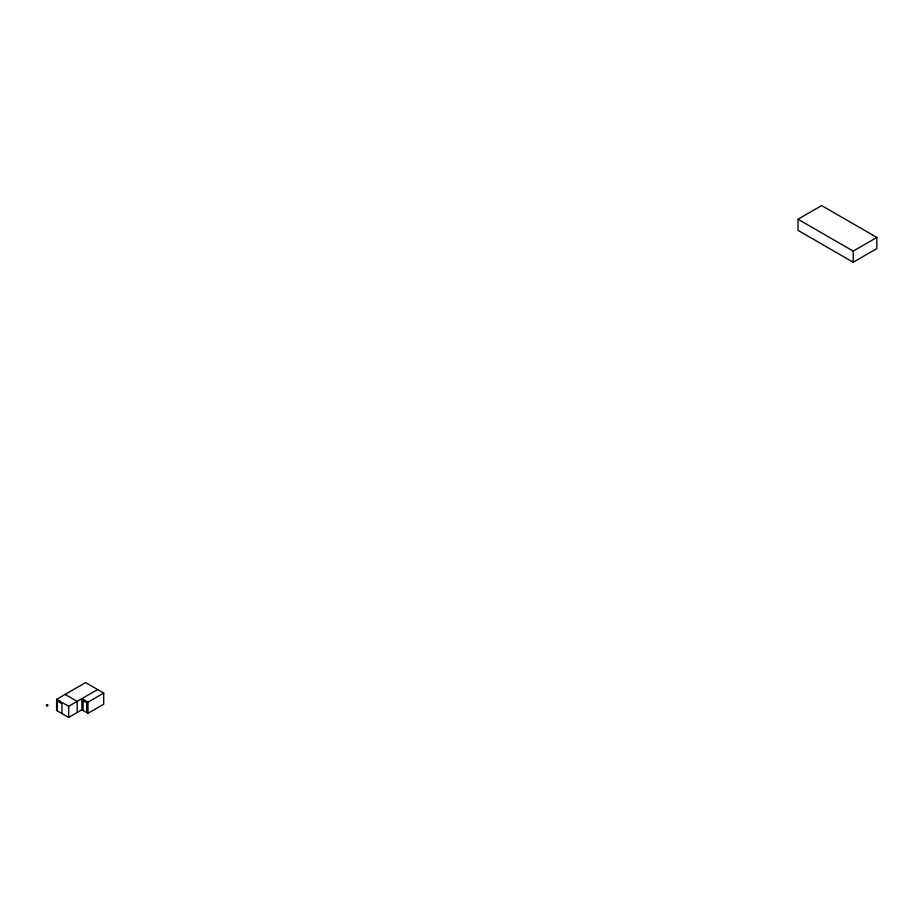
<?xml version="1.0" encoding="UTF-8"?>
<svg xmlns="http://www.w3.org/2000/svg" width="923" height="923" viewBox="0 0 923 923"><rect width="100%" height="100%" fill="white"/><g stroke="black" fill="none" stroke-linecap="round" stroke-linejoin="round"><path stroke-width="1.38" d="M798.003 219.224L821.655 205.575L876.85 237.442L876.85 248.575L853.198 262.236L798.003 230.369L798.003 219.224L853.198 251.091L876.85 237.442M81.916 709.775L68.648 717.425L56.615 710.479L56.615 699.346L85.585 682.605L103.711 693.069L103.711 704.203L87.997 713.283L81.916 709.775L81.916 698.63L97.63 689.562M56.615 699.346L68.648 706.291L81.916 698.63L87.997 702.149L103.711 693.069M65.129 694.419L77.174 701.376L77.174 712.51M47.731 704.895C44.419 703.741 47.869 708.264 47.869 705.091M853.198 251.091L853.198 262.236M87.997 702.149L87.997 713.283M86.67 712.521L86.67 702.749L83.07 700.661L83.07 710.433M68.648 706.291L68.648 717.425M61.968 713.56L61.968 703.753L57.099 700.949L57.099 710.756"/></g></svg>
